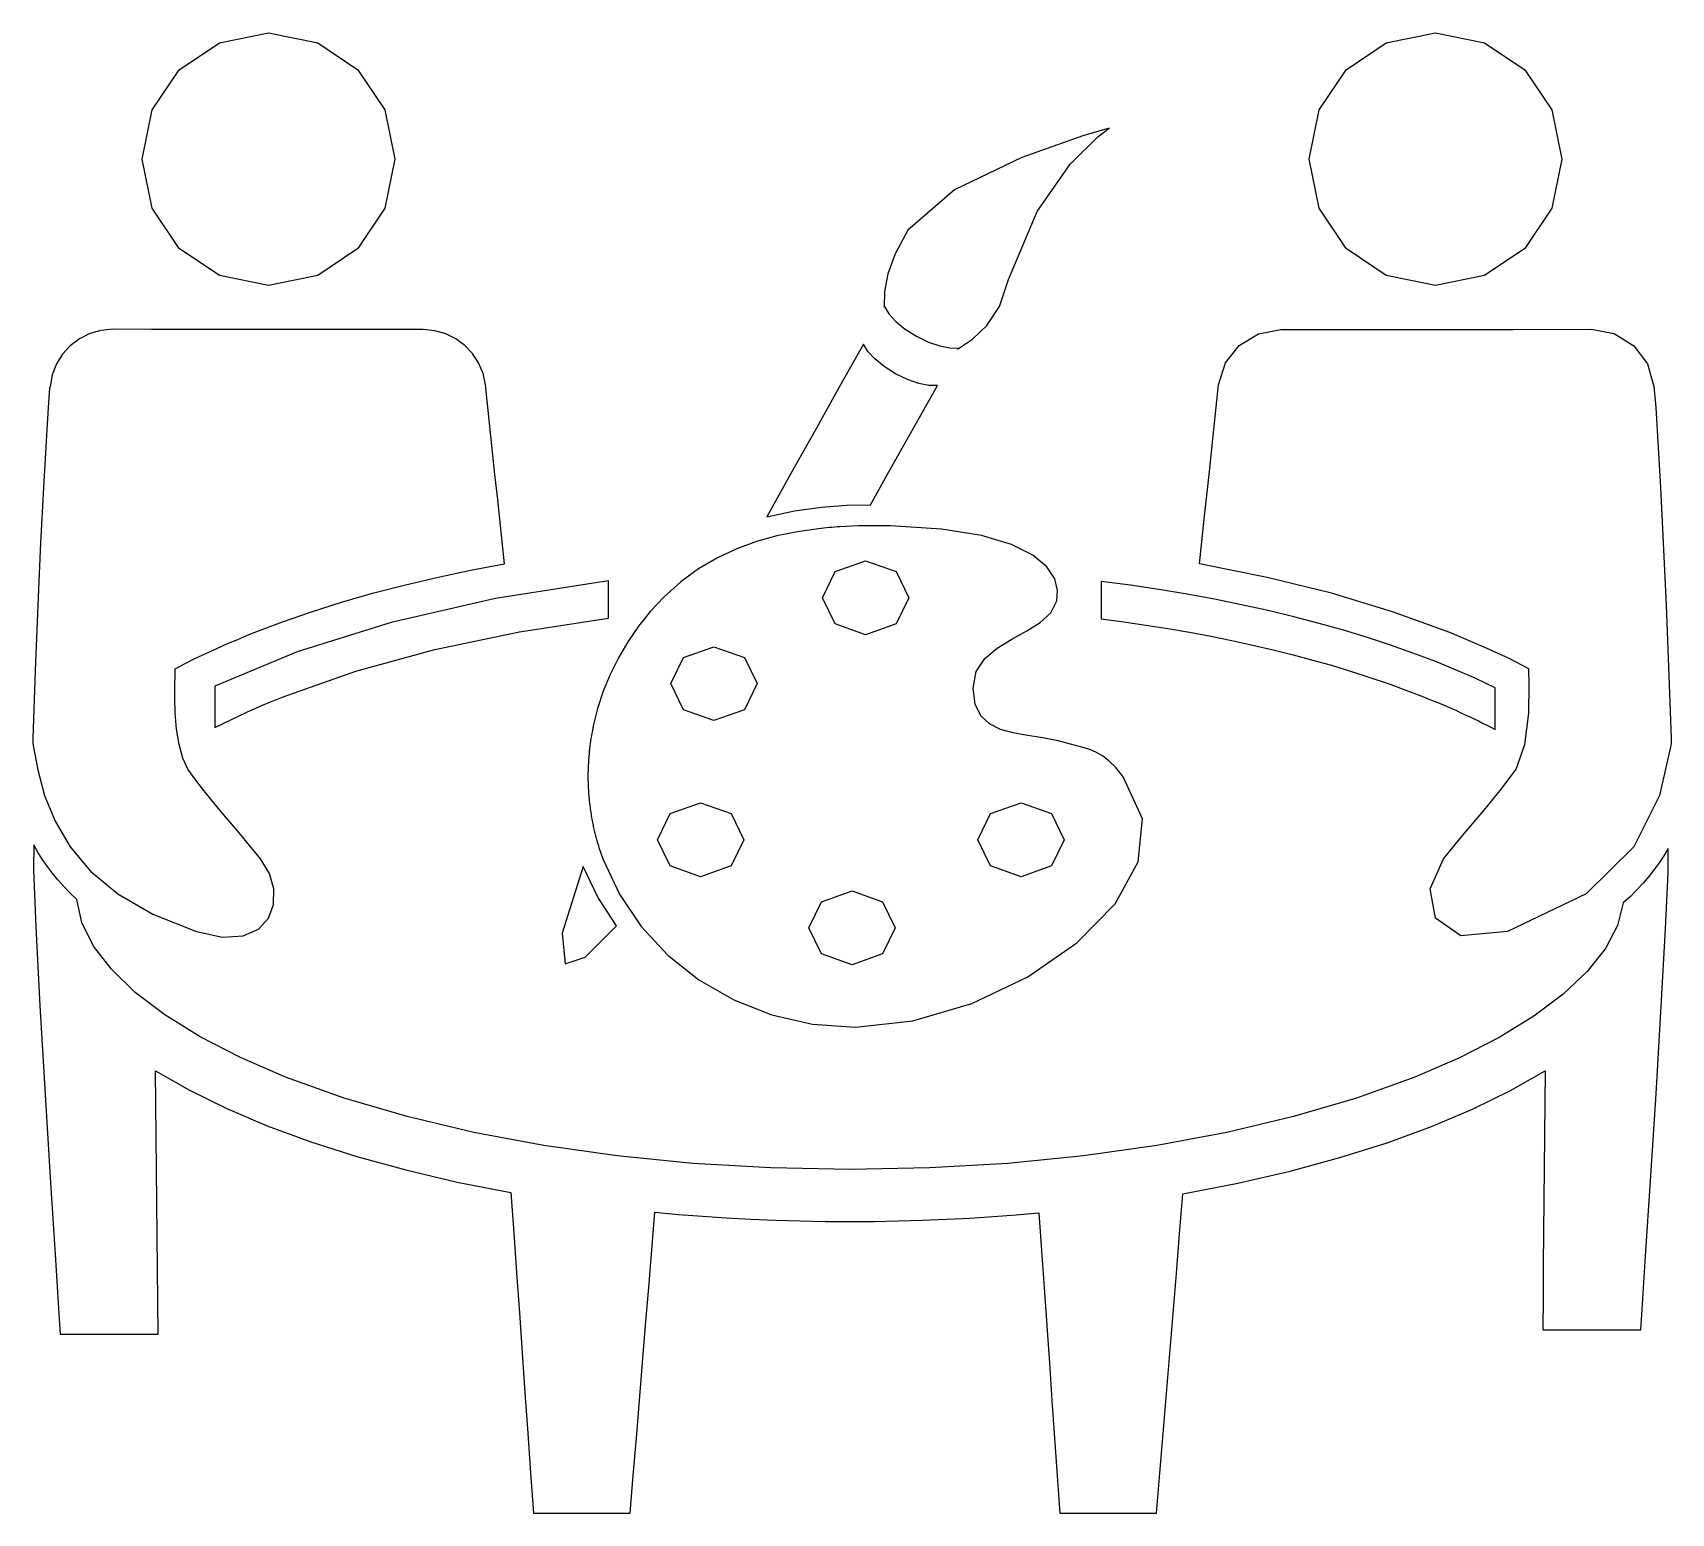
# Model space of a CAD drawing. Extents: x 0 to 25.2, y 5.5 to 28.2.
import ezdxf

# ---------------------------------------------------------------- set-up
doc = ezdxf.new("R2010")
doc.units = 0
doc.layers.get('0').update_dxf_attribs({"linetype": 'CONTINUOUS'})

msp = doc.modelspace()

# ---------------------------------------------------------------- linework, layer by layer
at = {"color": 7}
for p, q in [((2.870618, 28.06959), (3.62663, 28.222222)), ((3.62663, 28.222222), (4.382643, 28.06959)), ((20.812612, 28.06959), (21.568625, 28.222222)), ((21.568625, 28.222222), (22.324637, 28.06959)), ((2.25325, 27.653349), (2.870618, 28.06959)), ((4.382643, 28.06959), (5.000011, 27.653349)), ((20.195244, 27.653349), (20.812612, 28.06959)), ((22.324637, 28.06959), (22.942005, 27.653349)), ((1.837009, 27.035982), (2.25325, 27.653349)), ((5.000011, 27.653349), (5.416252, 27.035982)), ((19.779003, 27.035982), (20.195244, 27.653349)), ((22.942005, 27.653349), (23.358246, 27.035982)), ((1.684377, 26.279969), (1.837009, 27.035982)), ((5.416252, 27.035982), (5.568884, 26.279969)), ((19.626371, 26.279969), (19.779003, 27.035982)), ((23.358246, 27.035982), (23.510878, 26.279969)), ((16.553255, 26.755796), (16.14674, 26.635269)), ((16.376407, 26.619742), (16.553255, 26.755796)), ((16.14674, 26.635269), (15.211217, 26.303817)), ((15.952756, 26.199077), (16.376407, 26.619742)), ((1.837009, 25.523956), (1.684377, 26.279969)), ((5.568884, 26.279969), (5.416252, 25.523956)), ((15.211217, 26.303817), (14.172719, 25.806629)), ((19.779003, 25.523956), (19.626371, 26.279969)), ((23.510878, 26.279969), (23.358246, 25.523956)), ((15.44264, 25.47504), (15.952756, 26.199077)), ((14.172719, 25.806629), (13.457277, 25.188898)), ((2.25325, 24.906588), (1.837009, 25.523956)), ((5.416252, 25.523956), (5.000011, 24.906588)), ((15.006395, 24.428873), (15.44264, 25.47504)), ((20.195244, 24.906588), (19.779003, 25.523956)), ((23.358246, 25.523956), (22.942005, 24.906588)), ((13.457277, 25.188898), (13.260206, 24.824271)), ((2.870618, 24.490348), (2.25325, 24.906588)), ((5.000011, 24.906588), (4.382643, 24.490348)), ((13.260206, 24.824271), (13.148385, 24.514916)), ((20.812612, 24.490348), (20.195244, 24.906588)), ((22.942005, 24.906588), (22.324637, 24.490348)), ((3.62663, 24.337716), (2.870618, 24.490348)), ((4.382643, 24.490348), (3.62663, 24.337716)), ((13.148385, 24.514916), (13.099216, 24.245724)), ((21.568625, 24.337716), (20.812612, 24.490348)), ((22.324637, 24.490348), (21.568625, 24.337716)), ((13.099216, 24.245724), (13.090106, 24.001589)), ((14.864746, 24.01088), (15.006395, 24.428873)), ((13.090106, 24.001589), (13.091376, 24.003762)), ((13.091376, 24.003762), (13.092646, 24.005963)), ((13.092646, 24.005963), (13.093916, 24.008136)), ((13.093916, 24.008136), (13.095186, 24.010338)), ((13.095186, 24.010338), (13.164039, 23.899411)), ((14.67182, 23.718485), (14.864746, 24.01088)), ((13.164039, 23.899411), (13.271786, 23.782479)), ((13.271786, 23.782479), (13.414352, 23.66581)), ((14.449896, 23.5126), (14.67182, 23.718485)), ((0.717338, 23.515252), (0.57736, 23.409063)), ((0.875281, 23.594889), (0.717338, 23.515252)), ((1.047776, 23.644866), (0.875281, 23.594889)), ((1.23141, 23.662076), (1.047776, 23.644866)), ((1.82771, 23.661441), (1.23141, 23.662076)), ((2.424011, 23.660806), (1.82771, 23.661441)), ((3.020311, 23.660171), (2.424011, 23.660806)), ((3.616611, 23.659536), (3.020311, 23.660171)), ((4.212912, 23.658901), (3.616611, 23.659536)), ((4.809212, 23.658266), (4.212912, 23.658901)), ((5.405512, 23.657631), (4.809212, 23.658266)), ((6.001812, 23.656996), (5.405512, 23.657631)), ((6.180782, 23.640232), (6.001812, 23.656996)), ((6.34936, 23.592256), (6.180782, 23.640232)), ((6.504326, 23.515912), (6.34936, 23.592256)), ((6.642457, 23.414037), (6.504326, 23.515912)), ((12.772606, 23.433758), (12.401554, 22.770394)), ((12.84134, 23.32295), (12.772606, 23.433758)), ((13.414352, 23.66581), (13.587663, 23.555678)), ((13.587663, 23.555678), (13.772206, 23.465689)), ((13.772206, 23.465689), (13.946192, 23.405359)), ((14.221252, 23.354163), (14.449896, 23.5126)), ((18.553081, 23.414037), (18.846178, 23.592256)), ((18.846178, 23.592256), (19.193726, 23.656996)), ((19.193726, 23.656996), (20.386256, 23.658266)), ((20.386256, 23.658266), (21.578786, 23.659536)), ((21.578786, 23.659536), (22.771316, 23.660806)), ((22.771316, 23.660806), (23.963846, 23.662076)), ((23.963846, 23.662076), (24.319975, 23.594889)), ((24.319975, 23.594889), (24.617896, 23.409063)), ((0.458761, 23.279433), (0.364953, 23.129469)), ((0.57736, 23.409063), (0.458761, 23.279433)), ((6.760533, 23.289476), (6.642457, 23.414037)), ((6.855332, 23.145066), (6.760533, 23.289476)), ((12.9491, 23.206004), (12.84134, 23.32295)), ((13.091733, 23.08927), (12.9491, 23.206004)), ((13.946192, 23.405359), (14.102133, 23.374822)), ((14.102133, 23.374822), (14.232541, 23.374201)), ((14.224075, 23.359173), (14.221252, 23.354163)), ((14.226897, 23.364182), (14.224075, 23.359173)), ((14.229719, 23.369192), (14.226897, 23.364182)), ((14.232541, 23.374201), (14.229719, 23.369192)), ((18.340206, 23.145066), (18.553081, 23.414037)), ((24.617896, 23.409063), (24.830303, 23.129469)), ((0.299349, 22.962281), (0.265363, 22.780978)), ((0.364953, 23.129469), (0.299349, 22.962281)), ((6.923633, 22.983651), (6.855332, 23.145066)), ((6.962215, 22.808071), (6.923633, 22.983651)), ((13.265083, 22.979098), (13.091733, 23.08927)), ((13.449626, 22.889109), (13.265083, 22.979098)), ((18.233323, 22.808071), (18.340206, 23.145066)), ((24.830303, 23.129469), (24.929892, 22.780978)), ((0.257299, 22.756068), (0.235664, 22.461582)), ((0.265363, 22.780978), (0.257299, 22.756068)), ((6.998621, 22.463936), (6.962215, 22.808071)), ((12.401554, 22.770394), (12.030502, 22.107031)), ((13.623612, 22.828779), (13.449626, 22.889109)), ((13.779553, 22.798242), (13.623612, 22.828779)), ((13.653562, 22.339159), (13.909961, 22.797629)), ((13.909961, 22.797629), (13.779553, 22.798242)), ((18.16051, 22.119802), (18.233323, 22.808071)), ((24.929892, 22.780978), (24.959592, 22.461582)), ((0.235664, 22.461582), (0.203664, 21.939355)), ((7.035028, 22.119802), (6.998621, 22.463936)), ((24.959592, 22.461582), (25.030752, 21.231225)), ((13.397163, 21.880689), (13.653562, 22.339159)), ((0.203664, 21.939355), (0.164504, 21.231225)), ((7.071435, 21.775667), (7.035028, 22.119802)), ((12.030502, 22.107031), (11.659451, 21.443668)), ((18.087697, 21.431532), (18.16051, 22.119802)), ((7.107841, 21.431532), (7.071435, 21.775667)), ((13.140765, 21.422219), (13.397163, 21.880689)), ((7.144248, 21.087398), (7.107841, 21.431532)), ((11.659451, 21.443668), (11.288399, 20.780304)), ((12.884366, 20.963749), (13.140765, 21.422219)), ((18.014883, 20.743263), (18.087697, 21.431532)), ((0.164504, 21.231225), (0.121389, 20.37903)), ((25.030752, 21.231225), (25.117733, 19.424606)), ((7.180655, 20.743263), (7.144248, 21.087398)), ((11.714735, 20.871356), (12.127763, 20.92706)), ((12.127763, 20.92706), (12.520101, 20.955246)), ((12.520101, 20.955246), (12.884366, 20.963749)), ((7.217061, 20.399128), (7.180655, 20.743263)), ((11.288399, 20.780304), (11.714735, 20.871356)), ((17.94207, 20.054993), (18.014883, 20.743263)), ((11.443366, 20.485043), (11.130444, 20.398436)), ((11.761407, 20.549656), (11.443366, 20.485043)), ((12.082855, 20.594884), (11.761407, 20.549656)), ((12.123548, 20.599967), (12.082855, 20.594884)), ((12.164351, 20.604635), (12.123548, 20.599967)), ((12.205266, 20.6089), (12.164351, 20.604635)), ((12.246297, 20.612772), (12.205266, 20.6089)), ((12.287446, 20.61626), (12.246297, 20.612772)), ((12.328719, 20.619373), (12.287446, 20.61626)), ((12.370116, 20.62211), (12.328719, 20.619373)), ((12.411643, 20.624509), (12.370116, 20.62211)), ((12.509108, 20.630027), (12.411643, 20.624509)), ((12.606527, 20.634508), (12.509108, 20.630027)), ((12.703853, 20.637952), (12.606527, 20.634508)), ((12.80104, 20.64035), (12.703853, 20.637952)), ((12.898041, 20.641705), (12.80104, 20.64035)), ((12.994812, 20.642016), (12.898041, 20.641705)), ((13.091304, 20.641282), (12.994812, 20.642016)), ((13.187472, 20.639476), (13.091304, 20.641282)), ((13.974605, 20.589389), (13.187472, 20.639476)), ((14.589689, 20.490136), (13.974605, 20.589389)), ((15.051996, 20.352823), (14.589689, 20.490136)), ((0.121389, 20.37903), (0.077523, 19.424606)), ((7.253468, 20.054993), (7.217061, 20.399128)), ((10.824355, 20.287227), (10.526812, 20.148805)), ((11.130444, 20.398436), (10.824355, 20.287227)), ((15.380798, 20.188555), (15.051996, 20.352823)), ((15.595365, 20.008439), (15.380798, 20.188555)), ((6.215507, 19.846749), (6.72905, 19.955428)), ((6.72905, 19.955428), (7.253468, 20.054993)), ((10.239529, 19.980562), (9.964218, 19.779887)), ((10.526812, 20.148805), (10.239529, 19.980562)), ((12.14325, 19.5326), (12.337631, 19.934731)), ((12.337631, 19.934731), (12.806755, 20.101278)), ((12.806755, 20.101278), (13.275632, 19.934731)), ((13.275632, 19.934731), (13.469977, 19.5326)), ((15.714971, 19.82358), (15.595365, 20.008439)), ((18.980026, 19.846749), (17.94207, 20.054993)), ((5.22422, 19.601674), (5.713633, 19.728861)), ((5.713633, 19.728861), (6.215507, 19.846749)), ((8.854797, 19.792244), (7.114853, 19.520923)), ((8.854515, 19.648523), (8.854515, 19.792244)), ((8.854515, 19.792244), (8.854585, 19.792244)), ((8.854585, 19.792244), (8.854656, 19.792244)), ((8.854656, 19.792244), (8.854726, 19.792244)), ((8.854726, 19.792244), (8.854797, 19.792244)), ((9.964218, 19.779887), (9.702592, 19.544171)), ((15.758886, 19.645084), (15.714971, 19.82358)), ((16.431052, 19.785471), (16.431052, 19.749541)), ((16.878457, 19.725913), (16.431052, 19.785471)), ((16.431052, 19.749541), (16.431052, 19.71361)), ((16.431052, 19.71361), (16.431052, 19.67768)), ((16.431052, 19.67768), (16.431052, 19.641749)), ((17.318313, 19.660039), (16.878457, 19.725913)), ((17.750269, 19.587986), (17.318313, 19.660039)), ((19.971283, 19.601674), (18.980026, 19.846749)), ((0.077523, 19.424606), (0.03611, 18.409791)), ((4.285954, 19.319028), (4.748062, 19.465094)), ((4.748062, 19.465094), (5.22422, 19.601674)), ((7.114853, 19.520923), (5.510746, 19.15541)), ((8.854515, 19.504801), (8.854515, 19.648523)), ((8.854515, 19.361079), (8.854515, 19.504801)), ((9.702592, 19.544171), (9.498716, 19.32487)), ((12.337631, 19.130716), (12.14325, 19.5326)), ((13.469977, 19.5326), (13.275632, 19.130716)), ((15.655281, 19.303279), (15.746381, 19.484058)), ((15.746381, 19.484058), (15.758886, 19.645084)), ((16.431052, 19.641749), (16.431052, 19.605819)), ((16.431052, 19.605819), (16.431052, 19.569889)), ((16.431052, 19.569889), (16.431052, 19.533958)), ((16.431052, 19.533958), (16.431052, 19.498028)), ((16.431052, 19.498028), (16.431052, 19.462098)), ((16.431052, 19.462098), (16.431052, 19.426167)), ((16.431052, 19.426167), (16.431052, 19.390237)), ((18.173973, 19.509886), (17.750269, 19.587986)), ((18.589073, 19.425874), (18.173973, 19.509886)), ((18.995217, 19.336085), (18.589073, 19.425874)), ((20.909465, 19.319028), (19.971283, 19.601674)), ((25.117733, 19.424606), (25.194899, 17.376422)), ((3.407061, 18.998071), (3.838689, 19.163385)), ((3.838689, 19.163385), (4.285954, 19.319028)), ((5.510746, 19.15541), (4.064754, 18.704172)), ((7.482646, 19.009431), (8.854515, 19.217358)), ((8.854515, 19.217358), (8.854515, 19.361079)), ((9.498716, 19.32487), (9.314431, 19.095112)), ((15.28368, 19.024472), (15.492403, 19.15485)), ((15.492403, 19.15485), (15.655281, 19.303279)), ((16.431052, 19.390237), (16.431052, 19.354306)), ((16.431052, 19.354306), (16.431052, 19.318376)), ((16.431052, 19.318376), (16.431052, 19.282445)), ((16.431052, 19.282445), (16.431052, 19.246515)), ((16.431052, 19.246515), (16.431052, 19.210584)), ((16.431052, 19.210584), (16.776256, 19.164505)), ((16.776256, 19.164505), (17.117582, 19.114445)), ((19.392054, 19.240652), (18.995217, 19.336085)), ((19.779231, 19.139711), (19.392054, 19.240652)), ((21.788195, 18.998071), (20.909465, 19.319028)), ((3.153361, 18.894059), (3.292382, 18.951547)), ((3.292382, 18.951547), (3.407061, 18.998071)), ((6.182823, 18.737792), (7.482646, 19.009431)), ((9.314431, 19.095112), (9.149725, 18.856079)), ((12.806755, 18.964204), (12.337631, 19.130716)), ((13.275632, 19.130716), (12.806755, 18.964204)), ((14.832425, 18.760679), (15.055043, 18.897847)), ((15.055043, 18.897847), (15.28368, 19.024472)), ((17.117582, 19.114445), (17.454842, 19.06043)), ((17.454842, 19.06043), (17.787849, 19.00249)), ((17.787849, 19.00249), (18.116416, 18.94065)), ((18.116416, 18.94065), (18.440356, 18.874937)), ((20.156397, 19.033396), (19.779231, 19.139711)), ((20.5232, 18.921841), (20.156397, 19.033396)), ((20.879289, 18.80518), (20.5232, 18.921841)), ((22.041895, 18.894059), (21.788195, 18.998071)), ((2.490915, 18.597664), (2.658776, 18.67741)), ((2.658776, 18.67741), (2.829705, 18.754831)), ((4.064754, 18.704172), (2.799155, 18.175676)), ((2.829705, 18.754831), (2.996851, 18.827767)), ((2.996851, 18.827767), (3.153361, 18.894059)), ((4.967402, 18.40424), (6.182823, 18.737792)), ((9.149725, 18.856079), (9.004586, 18.608957)), ((10.006334, 18.614355), (10.475317, 18.78076)), ((10.475317, 18.78076), (10.9443, 18.614249)), ((14.641759, 18.598669), (14.832425, 18.760679)), ((18.440356, 18.874937), (18.759481, 18.805381)), ((18.759481, 18.805381), (19.073605, 18.732006)), ((19.073605, 18.732006), (19.382539, 18.654842)), ((19.382539, 18.654842), (19.686097, 18.573914)), ((21.22431, 18.683548), (20.879289, 18.80518)), ((21.557913, 18.557079), (21.22431, 18.683548)), ((22.365551, 18.754831), (22.041895, 18.894059)), ((22.704341, 18.597664), (22.365551, 18.754831)), ((0.03611, 18.409791), (0.000357, 17.376422)), ((2.187435, 18.352058), (2.191812, 18.439836)), ((2.191812, 18.439836), (2.332977, 18.517753)), ((2.332977, 18.517753), (2.490915, 18.597664)), ((3.848739, 18.010576), (4.967402, 18.40424)), ((9.004586, 18.608957), (8.879, 18.35493)), ((9.812095, 18.212364), (10.006334, 18.614355)), ((10.9443, 18.614249), (11.138539, 18.212364)), ((14.460012, 18.142938), (14.508977, 18.397521)), ((14.508977, 18.397521), (14.641759, 18.598669)), ((19.686097, 18.573914), (19.984091, 18.489251)), ((19.984091, 18.489251), (20.276335, 18.40088)), ((20.276335, 18.40088), (20.562639, 18.308828)), ((21.879746, 18.425907), (21.557913, 18.557079)), ((22.189458, 18.290167), (21.879746, 18.425907)), ((23.003443, 18.439836), (22.704341, 18.597664)), ((23.011954, 18.196877), (23.003443, 18.439836)), ((2.183302, 18.196877), (2.187435, 18.352058)), ((2.183389, 17.993014), (2.183302, 18.196877)), ((2.799155, 18.175676), (2.799155, 18.015726)), ((8.879, 18.35493), (8.772952, 18.09518)), ((10.006334, 17.810233), (9.812095, 18.212364)), ((11.138539, 18.212364), (10.9443, 17.810233)), ((14.491646, 17.896276), (14.460012, 18.142938)), ((20.562639, 18.308828), (20.842819, 18.213122)), ((20.842819, 18.213122), (21.116686, 18.113789)), ((22.486695, 18.149993), (22.189458, 18.290167)), ((22.486695, 18.109936), (22.486695, 18.149993)), ((23.003585, 17.759186), (23.011954, 18.196877)), ((2.191671, 17.759186), (2.183389, 17.993014)), ((2.799155, 18.015726), (2.799155, 17.855777)), ((3.301722, 17.778836), (3.569727, 17.8962)), ((3.569727, 17.8962), (3.848739, 18.010576)), ((8.772952, 18.09518), (8.686431, 17.830894)), ((14.577611, 17.717188), (14.491646, 17.896276)), ((21.116686, 18.113789), (21.384052, 18.010858)), ((21.384052, 18.010858), (21.458714, 17.98096)), ((21.458714, 17.98096), (21.532625, 17.950854)), ((21.532625, 17.950854), (21.605781, 17.920542)), ((21.605781, 17.920542), (21.678181, 17.890027)), ((21.678181, 17.890027), (21.749819, 17.859312)), ((22.486695, 18.069878), (22.486695, 18.109936)), ((22.486695, 18.02982), (22.486695, 18.069878)), ((22.486695, 17.989762), (22.486695, 18.02982)), ((22.486695, 17.949704), (22.486695, 17.989762)), ((22.486695, 17.909646), (22.486695, 17.949704)), ((22.486695, 17.869588), (22.486695, 17.909646)), ((2.212125, 17.514114), (2.191671, 17.759186)), ((2.799155, 17.855777), (2.799155, 17.695827)), ((2.799155, 17.695827), (2.799155, 17.535878)), ((2.799155, 17.535878), (3.044829, 17.658666)), ((3.044829, 17.658666), (3.301722, 17.778836)), ((8.686431, 17.830894), (8.619423, 17.563253)), ((10.475317, 17.643687), (10.006334, 17.810233)), ((10.9443, 17.810233), (10.475317, 17.643687)), ((14.709587, 17.592631), (14.577611, 17.717188)), ((21.749819, 17.859312), (21.820694, 17.828399)), ((21.820694, 17.828399), (21.890802, 17.797293)), ((21.890802, 17.797293), (21.960138, 17.765995)), ((21.960138, 17.765995), (22.028701, 17.734508)), ((22.028701, 17.734508), (22.096487, 17.702836)), ((22.096487, 17.702836), (22.163492, 17.670981)), ((22.163492, 17.670981), (22.229713, 17.638946)), ((22.229713, 17.638946), (22.295148, 17.606734)), ((22.486695, 17.82953), (22.486695, 17.869588)), ((22.486695, 17.789472), (22.486695, 17.82953)), ((22.486695, 17.749414), (22.486695, 17.789472)), ((22.486695, 17.709356), (22.486695, 17.749414)), ((22.486695, 17.669298), (22.486695, 17.709356)), ((22.486695, 17.629241), (22.486695, 17.669298)), ((22.946532, 17.276516), (23.003585, 17.759186)), ((2.248724, 17.276516), (2.212125, 17.514114)), ((8.590716, 17.411049), (8.583934, 17.371269)), ((8.597921, 17.450803), (8.590716, 17.411049)), ((8.605524, 17.49053), (8.597921, 17.450803)), ((8.613497, 17.530231), (8.605524, 17.49053)), ((8.614315, 17.534357), (8.613497, 17.530231)), ((8.615077, 17.538486), (8.614315, 17.534357)), ((8.615783, 17.542614), (8.615077, 17.538486)), ((8.61646, 17.546743), (8.615783, 17.542614)), ((8.617137, 17.550869), (8.61646, 17.546743)), ((8.617843, 17.554998), (8.617137, 17.550869)), ((8.618605, 17.559127), (8.617843, 17.554998)), ((8.619423, 17.563253), (8.618605, 17.559127)), ((14.879253, 17.509561), (14.709587, 17.592631)), ((15.078288, 17.454933), (14.879253, 17.509561)), ((15.298371, 17.415704), (15.078288, 17.454933)), ((15.53118, 17.37883), (15.298371, 17.415704)), ((22.295148, 17.606734), (22.359792, 17.574349)), ((22.359792, 17.574349), (22.423642, 17.541792)), ((22.423642, 17.541792), (22.486695, 17.509067)), ((22.486695, 17.589182), (22.486695, 17.629241)), ((22.486695, 17.549125), (22.486695, 17.589182)), ((22.486695, 17.509067), (22.486695, 17.549125)), ((0.000058, 17.362054), (0.000019, 17.347729)), ((0.000019, 17.347729), (0.000264, 17.333437)), ((0.000357, 17.376422), (0.000058, 17.362054)), ((0.000264, 17.333437), (0.000817, 17.319168)), ((0.000817, 17.319168), (0.0017, 17.304913)), ((0.0017, 17.304913), (0.002936, 17.290661)), ((0.002936, 17.290661), (0.004551, 17.2764)), ((0.004551, 17.2764), (0.006566, 17.262122)), ((0.006566, 17.262122), (0.07546, 16.885722)), ((2.305445, 17.065111), (2.248724, 17.276516)), ((8.55519, 17.142957), (8.553976, 17.125642)), ((8.556488, 17.160246), (8.55519, 17.142957)), ((8.557955, 17.177501), (8.556488, 17.160246)), ((8.559621, 17.194716), (8.557955, 17.177501)), ((8.561568, 17.211887), (8.559621, 17.194716)), ((8.566391, 17.25177), (8.561568, 17.211887)), ((8.571745, 17.291629), (8.566391, 17.25177)), ((8.577601, 17.331462), (8.571745, 17.291629)), ((8.583934, 17.371269), (8.577601, 17.331462)), ((15.768395, 17.331267), (15.53118, 17.37883)), ((15.955326, 17.282549), (15.768395, 17.331267)), ((16.109465, 17.242512), (15.955326, 17.282549)), ((16.238369, 17.203964), (16.109465, 17.242512)), ((16.349596, 17.159711), (16.238369, 17.203964)), ((16.450703, 17.102559), (16.349596, 17.159711)), ((22.808992, 16.89862), (22.946532, 17.276516)), ((25.18869, 17.262122), (25.013086, 16.493737)), ((25.192331, 17.290657), (25.18869, 17.262122)), ((25.194447, 17.319166), (25.192331, 17.290657)), ((25.195238, 17.347728), (25.194447, 17.319166)), ((25.194899, 17.376422), (25.195238, 17.347728)), ((0.07546, 16.885722), (0.18217, 16.493737)), ((2.386263, 16.89862), (2.305445, 17.065111)), ((2.493072, 16.748964), (2.386263, 16.89862)), ((8.539131, 16.898341), (8.538172, 16.869131)), ((8.540429, 16.927551), (8.539131, 16.898341)), ((8.54201, 16.956761), (8.540429, 16.927551)), ((8.543816, 16.985971), (8.54201, 16.956761)), ((8.54582, 17.015181), (8.543816, 16.985971)), ((8.547993, 17.044391), (8.54582, 17.015181)), ((8.550279, 17.073601), (8.547993, 17.044391)), ((8.551577, 17.090957), (8.550279, 17.073601)), ((8.552791, 17.108305), (8.551577, 17.090957)), ((8.553976, 17.125642), (8.552791, 17.108305)), ((16.549246, 17.025316), (16.450703, 17.102559)), ((16.652784, 16.920787), (16.549246, 17.025316)), ((16.768872, 16.78178), (16.652784, 16.920787)), ((22.584123, 16.594499), (22.808992, 16.89862)), ((2.611133, 16.594499), (2.493072, 16.748964)), ((8.534832, 16.789341), (8.534734, 16.782062)), ((8.534734, 16.782062), (8.534917, 16.770045)), ((8.535095, 16.79658), (8.534832, 16.789341)), ((8.534917, 16.770045), (8.535397, 16.758113)), ((8.535491, 16.803791), (8.535095, 16.79658)), ((8.535397, 16.758113), (8.536103, 16.74624)), ((8.535942, 16.81099), (8.535491, 16.803791)), ((8.536422, 16.818189), (8.535942, 16.81099)), ((8.536103, 16.74624), (8.536949, 16.734403)), ((8.536873, 16.825403), (8.536422, 16.818189)), ((8.537269, 16.832642), (8.536873, 16.825403)), ((8.536949, 16.734403), (8.537824, 16.722578)), ((8.537551, 16.839921), (8.537269, 16.832642)), ((8.538172, 16.869131), (8.537551, 16.839921)), ((8.537824, 16.722578), (8.538643, 16.710745)), ((8.538643, 16.710745), (8.53932, 16.698877)), ((8.53932, 16.698877), (8.539772, 16.686953)), ((8.539772, 16.686953), (8.54059, 16.658931)), ((8.54059, 16.658931), (8.54155, 16.630958)), ((8.54155, 16.630958), (8.542707, 16.603023)), ((17.062987, 16.13576), (16.768872, 16.78178)), ((0.18217, 16.493737), (0.342788, 16.09662)), ((2.739472, 16.434385), (2.611133, 16.594499)), ((2.877118, 16.267783), (2.739472, 16.434385)), ((8.542707, 16.603023), (8.544061, 16.575123)), ((8.544061, 16.575123), (8.545642, 16.547248)), ((8.545642, 16.547248), (8.547448, 16.519392)), ((8.547448, 16.519392), (8.549536, 16.491551)), ((8.549536, 16.491551), (8.551935, 16.463716)), ((8.551935, 16.463716), (8.553685, 16.444056)), ((8.553685, 16.444056), (8.555576, 16.424447)), ((8.555576, 16.424447), (8.55758, 16.404884)), ((8.55758, 16.404884), (8.559696, 16.385362)), ((8.559696, 16.385362), (8.561926, 16.365883)), ((9.801264, 16.214055), (10.270141, 16.38046)), ((10.270141, 16.38046), (10.739265, 16.213949)), ((14.729464, 16.214055), (15.198588, 16.38046)), ((15.198588, 16.38046), (15.667465, 16.213949)), ((22.318137, 16.267783), (22.584123, 16.594499)), ((25.013086, 16.493737), (24.621847, 15.70482)), ((3.023099, 16.093851), (2.877118, 16.267783)), ((8.561926, 16.365883), (8.56424, 16.346438)), ((8.56424, 16.346438), (8.566667, 16.327027)), ((8.566667, 16.327027), (8.569179, 16.307647)), ((8.569179, 16.307647), (8.572588, 16.281956)), ((8.572588, 16.281956), (8.576243, 16.256313)), ((8.576243, 16.256313), (8.580124, 16.230719)), ((8.580124, 16.230719), (8.584207, 16.205166)), ((8.584207, 16.205166), (8.588478, 16.179653)), ((8.588478, 16.179653), (8.592914, 16.154177)), ((8.592914, 16.154177), (8.597495, 16.128735)), ((8.597495, 16.128735), (8.602202, 16.103321)), ((9.606919, 15.812064), (9.801264, 16.214055)), ((10.739265, 16.213949), (10.933646, 15.812064)), ((14.535083, 15.812064), (14.729464, 16.214055)), ((15.667465, 16.213949), (15.86181, 15.812064)), ((17.000414, 15.47368), (17.062987, 16.13576)), ((22.018814, 15.911751), (22.318137, 16.267783)), ((0.342788, 16.09662), (0.573409, 15.70482)), ((3.176442, 15.911751), (3.023099, 16.093851)), ((3.336174, 15.720641), (3.176442, 15.911751)), ((8.602202, 16.103321), (8.606452, 16.08164)), ((8.606452, 16.08164), (8.610748, 16.059991)), ((8.610748, 16.059991), (8.615111, 16.038381)), ((8.615111, 16.038381), (8.619559, 16.016819)), ((8.619559, 16.016819), (8.624114, 15.995311)), ((8.624114, 15.995311), (8.628793, 15.973862)), ((8.628793, 15.973862), (8.633619, 15.952478)), ((8.633619, 15.952478), (8.638609, 15.931168)), ((8.638609, 15.931168), (8.643437, 15.91205)), ((8.643437, 15.91205), (8.64839, 15.892997)), ((8.64839, 15.892997), (8.653462, 15.873998)), ((8.653462, 15.873998), (8.658646, 15.855038)), ((21.693932, 15.519682), (22.018814, 15.911751)), ((0.01475, 15.732196), (0.010165, 15.350151)), ((0.077802, 15.622963), (0.01475, 15.732196)), ((0.14605, 15.51466), (0.077802, 15.622963)), ((0.573409, 15.70482), (0.890125, 15.32879)), ((3.501323, 15.519682), (3.336174, 15.720641)), ((8.658646, 15.855038), (8.663938, 15.836104)), ((8.663938, 15.836104), (8.669329, 15.817184)), ((8.669329, 15.817184), (8.674812, 15.798264)), ((8.674812, 15.798264), (8.68038, 15.779329)), ((8.68038, 15.779329), (8.688918, 15.750148)), ((8.688918, 15.750148), (8.697607, 15.721029)), ((8.697607, 15.721029), (8.706466, 15.691982)), ((8.706466, 15.691982), (8.715517, 15.663019)), ((8.715517, 15.663019), (8.72478, 15.634148)), ((8.72478, 15.634148), (8.734274, 15.605379)), ((9.801264, 15.409933), (9.606919, 15.812064)), ((10.933646, 15.812064), (10.739371, 15.409933)), ((14.729464, 15.409933), (14.535083, 15.812064)), ((15.86181, 15.812064), (15.667465, 15.409933)), ((24.621847, 15.70482), (23.886226, 14.97898)), ((25.14805, 15.675187), (25.082274, 15.566418)), ((25.148476, 15.303911), (25.14805, 15.675187)), ((0.219741, 15.407448), (0.14605, 15.51466)), ((0.299124, 15.301489), (0.219741, 15.407448)), ((3.638505, 15.295014), (3.501323, 15.519682)), ((8.465895, 15.40256), (8.140422, 14.377423)), ((8.687051, 14.930931), (8.465895, 15.40256)), ((8.734274, 15.605379), (8.744019, 15.576723)), ((8.744019, 15.576723), (8.754038, 15.548189)), ((8.754038, 15.548189), (8.755618, 15.544286)), ((8.755618, 15.544286), (8.75717, 15.540406)), ((8.75717, 15.540406), (8.758694, 15.536545)), ((8.758694, 15.536545), (8.760218, 15.532701)), ((8.760218, 15.532701), (8.761714, 15.528871)), ((8.761714, 15.528871), (8.76321, 15.52505)), ((8.76321, 15.52505), (8.764706, 15.521237)), ((8.764706, 15.521237), (8.766201, 15.517427)), ((8.766201, 15.517427), (9.020106, 14.973739)), ((10.270141, 15.243387), (9.801264, 15.409933)), ((10.739371, 15.409933), (10.270141, 15.243387)), ((15.198588, 15.243387), (14.729464, 15.409933)), ((15.667465, 15.409933), (15.198588, 15.243387)), ((16.643961, 14.827052), (17.000414, 15.47368)), ((21.488598, 15.054668), (21.693932, 15.519682)), ((25.01115, 15.45866), (24.934437, 15.352081)), ((25.082274, 15.566418), (25.01115, 15.45866)), ((0.010165, 15.350151), (0.046011, 14.470243)), ((0.384447, 15.196946), (0.299124, 15.301489)), ((0.475959, 15.093981), (0.384447, 15.196946)), ((0.890125, 15.32879), (1.30903, 14.97898)), ((3.706658, 15.054668), (3.638505, 15.295014)), ((24.763277, 15.143115), (24.668347, 15.04106)), ((24.851893, 15.246844), (24.763277, 15.143115)), ((24.934437, 15.352081), (24.851893, 15.246844)), ((25.10939, 14.440804), (25.148476, 15.303911)), ((0.573906, 14.992755), (0.475959, 15.093981)), ((0.678537, 14.893431), (0.573906, 14.992755)), ((0.756065, 14.537264), (0.678537, 14.893431)), ((1.30903, 14.97898), (1.846217, 14.665841)), ((3.703134, 14.818583), (3.706658, 15.054668)), ((8.976999, 14.490418), (8.687051, 14.930931)), ((9.020106, 14.973739), (9.356465, 14.477487)), ((12.130338, 14.85967), (12.599321, 15.026076)), ((12.599321, 15.026076), (13.068445, 14.859564)), ((21.569966, 14.606693), (21.488598, 15.054668)), ((23.886226, 14.97898), (22.677477, 14.399824)), ((24.566863, 14.940843), (24.458581, 14.842631)), ((24.668347, 15.04106), (24.566863, 14.940843)), ((1.846217, 14.665841), (2.517779, 14.399824)), ((3.62529, 14.606693), (3.703134, 14.818583)), ((11.936099, 14.45768), (12.130338, 14.85967)), ((13.068445, 14.859564), (13.262826, 14.45768)), ((16.056438, 14.227387), (16.643961, 14.827052)), ((24.458581, 14.842631), (24.368829, 14.492293)), ((0.046011, 14.470243), (0.110015, 13.261624)), ((0.934429, 14.177962), (0.756065, 14.537264)), ((2.517779, 14.399824), (2.919368, 14.315566)), ((3.236052, 14.335248), (3.470477, 14.438936)), ((3.470477, 14.438936), (3.62529, 14.606693)), ((8.140422, 14.377423), (8.188752, 13.902831)), ((8.493447, 14.005489), (8.976999, 14.490418)), ((9.356465, 14.477487), (9.767165, 14.036394)), ((12.130338, 14.055549), (11.936099, 14.45768)), ((13.262826, 14.45768), (13.068445, 14.055549)), ((21.959204, 14.335249), (21.569966, 14.606693)), ((22.677477, 14.399824), (21.959204, 14.335249)), ((24.368829, 14.492293), (24.182414, 14.139347)), ((25.042952, 13.252716), (25.10939, 14.440804)), ((1.209451, 13.81919), (0.934429, 14.177962)), ((2.919368, 14.315566), (3.236052, 14.335248)), ((15.300652, 13.706197), (16.056438, 14.227387)), ((24.182414, 14.139347), (23.903269, 13.787266)), ((8.188752, 13.902831), (8.493447, 14.005489)), ((9.767165, 14.036394), (10.244093, 13.658183)), ((12.599321, 13.889002), (12.130338, 14.055549)), ((13.068445, 14.055549), (12.599321, 13.889002)), ((1.576956, 13.464611), (1.209451, 13.81919)), ((10.244093, 13.658183), (10.779137, 13.350575)), ((14.439415, 13.294995), (15.300652, 13.706197)), ((23.903269, 13.787266), (23.535327, 13.439528)), ((2.032765, 13.11789), (1.576956, 13.464611)), ((23.535327, 13.439528), (23.082519, 13.099609)), ((0.110015, 13.261624), (0.189904, 11.893444)), ((2.572702, 12.782691), (2.032765, 13.11789)), ((10.779137, 13.350575), (11.364185, 13.121295)), ((11.364185, 13.121295), (11.991122, 12.978063)), ((13.535532, 13.025292), (14.439415, 13.294995)), ((24.961325, 11.906497), (25.042952, 13.252716)), ((11.991122, 12.978063), (12.651815, 12.9286)), ((12.651815, 12.9286), (13.535532, 13.025292)), ((23.082519, 13.099609), (22.548779, 12.770983)), ((3.19259, 12.46268), (2.572702, 12.782691)), ((22.548779, 12.770983), (21.938038, 12.457129)), ((3.88825, 12.16152), (3.19259, 12.46268)), ((21.938038, 12.457129), (21.25423, 12.16152)), ((1.894315, 11.750569), (1.88927, 12.256629)), ((1.88927, 12.256629), (2.411393, 11.958737)), ((4.788444, 11.837759), (3.88825, 12.16152)), ((21.25423, 12.16152), (20.354024, 11.837759)), ((22.72424, 11.955242), (23.254903, 12.257758)), ((23.254903, 12.257758), (23.250458, 11.7602)), ((0.189904, 11.893444), (0.273405, 10.534856)), ((2.411393, 11.958737), (2.98476, 11.67705)), ((22.140783, 11.669431), (22.72424, 11.955242)), ((24.876667, 10.568996), (24.961325, 11.906497)), ((1.89936, 11.244509), (1.894315, 11.750569)), ((2.98476, 11.67705), (3.606717, 11.412615)), ((5.75485, 11.553635), (4.788444, 11.837759)), ((20.354024, 11.837759), (19.387586, 11.553635)), ((21.507299, 11.40144), (22.140783, 11.669431)), ((23.250458, 11.7602), (23.246013, 11.262642)), ((3.606717, 11.412615), (4.274612, 11.166475)), ((6.780814, 11.310238), (5.75485, 11.553635)), ((19.387586, 11.553635), (18.361577, 11.310238)), ((20.826558, 11.152373), (21.507299, 11.40144)), ((1.904404, 10.73845), (1.89936, 11.244509)), ((4.274612, 11.166475), (4.985794, 10.939676)), ((7.859681, 11.108655), (6.780814, 11.310238)), ((8.984798, 10.949974), (7.859681, 11.108655)), ((17.282658, 11.108655), (16.15749, 10.949974)), ((18.361577, 11.310238), (17.282658, 11.108655)), ((20.101326, 10.923336), (20.826558, 11.152373)), ((23.246013, 11.262642), (23.241568, 10.765084)), ((4.985794, 10.939676), (5.737608, 10.733264)), ((10.149509, 10.835283), (8.984798, 10.949974)), ((11.347161, 10.76567), (10.149509, 10.835283)), ((14.992733, 10.835283), (13.795049, 10.76567)), ((16.15749, 10.949974), (14.992733, 10.835283)), ((19.334374, 10.715432), (20.101326, 10.923336)), ((1.909449, 10.23239), (1.904404, 10.73845)), ((5.737608, 10.733264), (6.527404, 10.548283)), ((12.571099, 10.742224), (11.347161, 10.76567)), ((13.795049, 10.76567), (12.571099, 10.742224)), ((18.528468, 10.529766), (19.334374, 10.715432)), ((23.241568, 10.765084), (23.237123, 10.267527)), ((0.273405, 10.534856), (0.348244, 9.35501)), ((6.527404, 10.548283), (7.352528, 10.385778)), ((7.352528, 10.385778), (7.395778, 9.769404)), ((17.635718, 9.753398), (17.686377, 10.367443)), ((17.686377, 10.367443), (18.528468, 10.529766)), ((24.801141, 9.407062), (24.876667, 10.568996)), ((1.914494, 9.72633), (1.909449, 10.23239)), ((9.519748, 9.504927), (9.567408, 10.083518)), ((9.567408, 10.083518), (9.930646, 10.050711)), ((23.237123, 10.267527), (23.232678, 9.769969)), ((9.930646, 10.050711), (10.297645, 10.021989)), ((10.297645, 10.021989), (10.668275, 9.997441)), ((10.668275, 9.997441), (11.042407, 9.977155)), ((11.042407, 9.977155), (11.419913, 9.961224)), ((11.419913, 9.961224), (11.800663, 9.949731)), ((11.800663, 9.949731), (12.184529, 9.942772)), ((12.184529, 9.942772), (12.571381, 9.940429)), ((12.571381, 9.940429), (12.944477, 9.942631)), ((12.944477, 9.942631), (13.314807, 9.949156)), ((13.314807, 9.949156), (13.682254, 9.95992)), ((13.682254, 9.95992), (14.046698, 9.974835)), ((14.046698, 9.974835), (14.408019, 9.993812)), ((14.408019, 9.993812), (14.7661, 10.016759)), ((14.7661, 10.016759), (15.12082, 10.04359)), ((15.12082, 10.04359), (15.472061, 10.074214)), ((15.472061, 10.074214), (15.512243, 9.496823)), ((1.919538, 9.220271), (1.914494, 9.72633)), ((7.395778, 9.769404), (7.439029, 9.153031)), ((17.585059, 9.139353), (17.635718, 9.753398)), ((23.232678, 9.769969), (23.228233, 9.272411)), ((0.348244, 9.35501), (0.402148, 8.523058)), ((9.472087, 8.926336), (9.519748, 9.504927)), ((15.512243, 9.496823), (15.552424, 8.919431)), ((24.746908, 8.587546), (24.801141, 9.407062)), ((1.924582, 8.714211), (1.919538, 9.220271)), ((7.439029, 9.153031), (7.48228, 8.536658)), ((17.5344, 8.525308), (17.585059, 9.139353)), ((23.228233, 9.272411), (23.223788, 8.774853)), ((9.424427, 8.347745), (9.472087, 8.926336)), ((15.552424, 8.919431), (15.592605, 8.34204)), ((1.929628, 8.208151), (1.924582, 8.714211)), ((23.223788, 8.774853), (23.219343, 8.277296)), ((24.726128, 8.277296), (24.746908, 8.587546)), ((0.402148, 8.523058), (0.422843, 8.208151)), ((7.48228, 8.536658), (7.52553, 7.920284)), ((9.376767, 7.769154), (9.424427, 8.347745)), ((15.592605, 8.34204), (15.632787, 7.764648)), ((17.483741, 7.911263), (17.5344, 8.525308)), ((0.422843, 8.208151), (0.611191, 8.208151)), ((0.611191, 8.208151), (0.79954, 8.208151)), ((0.79954, 8.208151), (0.987888, 8.208151)), ((0.987888, 8.208151), (1.176236, 8.208151)), ((1.176236, 8.208151), (1.364584, 8.208151)), ((1.364584, 8.208151), (1.552932, 8.208151)), ((1.552932, 8.208151), (1.74128, 8.208151)), ((1.74128, 8.208151), (1.929628, 8.208151)), ((23.219343, 8.277296), (23.407692, 8.277296)), ((23.407692, 8.277296), (23.59604, 8.277296)), ((23.59604, 8.277296), (23.784388, 8.277296)), ((23.784388, 8.277296), (23.972736, 8.277296)), ((23.972736, 8.277296), (24.161084, 8.277296)), ((24.161084, 8.277296), (24.349432, 8.277296)), ((24.349432, 8.277296), (24.53778, 8.277296)), ((24.53778, 8.277296), (24.726128, 8.277296)), ((7.52553, 7.920284), (7.568781, 7.303911)), ((17.433082, 7.297218), (17.483741, 7.911263)), ((9.329107, 7.190564), (9.376767, 7.769154)), ((15.632787, 7.764648), (15.672968, 7.187257)), ((7.568781, 7.303911), (7.612031, 6.687538)), ((9.281446, 6.611973), (9.329107, 7.190564)), ((15.672968, 7.187257), (15.71315, 6.609866)), ((17.382423, 6.683173), (17.433082, 7.297218)), ((7.612031, 6.687538), (7.655282, 6.071164)), ((9.233786, 6.033382), (9.281446, 6.611973)), ((15.71315, 6.609866), (15.753331, 6.032474)), ((17.331765, 6.069128), (17.382423, 6.683173)), ((7.655282, 6.071164), (7.698532, 5.454791)), ((17.281106, 5.455083), (17.331765, 6.069128)), ((9.186126, 5.454791), (9.233786, 6.033382)), ((15.753331, 6.032474), (15.793512, 5.455083)), ((7.698532, 5.454791), (7.884482, 5.454791)), ((7.884482, 5.454791), (8.070431, 5.454791)), ((8.070431, 5.454791), (8.25638, 5.454791)), ((8.25638, 5.454791), (8.442329, 5.454791)), ((8.442329, 5.454791), (8.628278, 5.454791)), ((8.628278, 5.454791), (8.814227, 5.454791)), ((8.814227, 5.454791), (9.000177, 5.454791)), ((9.000177, 5.454791), (9.186126, 5.454791)), ((15.793512, 5.455083), (15.979462, 5.455083)), ((15.979462, 5.455083), (16.165411, 5.455083)), ((16.165411, 5.455083), (16.35136, 5.455083)), ((16.35136, 5.455083), (16.537309, 5.455083)), ((16.537309, 5.455083), (16.723258, 5.455083)), ((16.723258, 5.455083), (16.909207, 5.455083)), ((16.909207, 5.455083), (17.095157, 5.455083)), ((17.095157, 5.455083), (17.281106, 5.455083))]:
    msp.add_line(p, q, dxfattribs=at)

doc.saveas('drawing.dxf')
